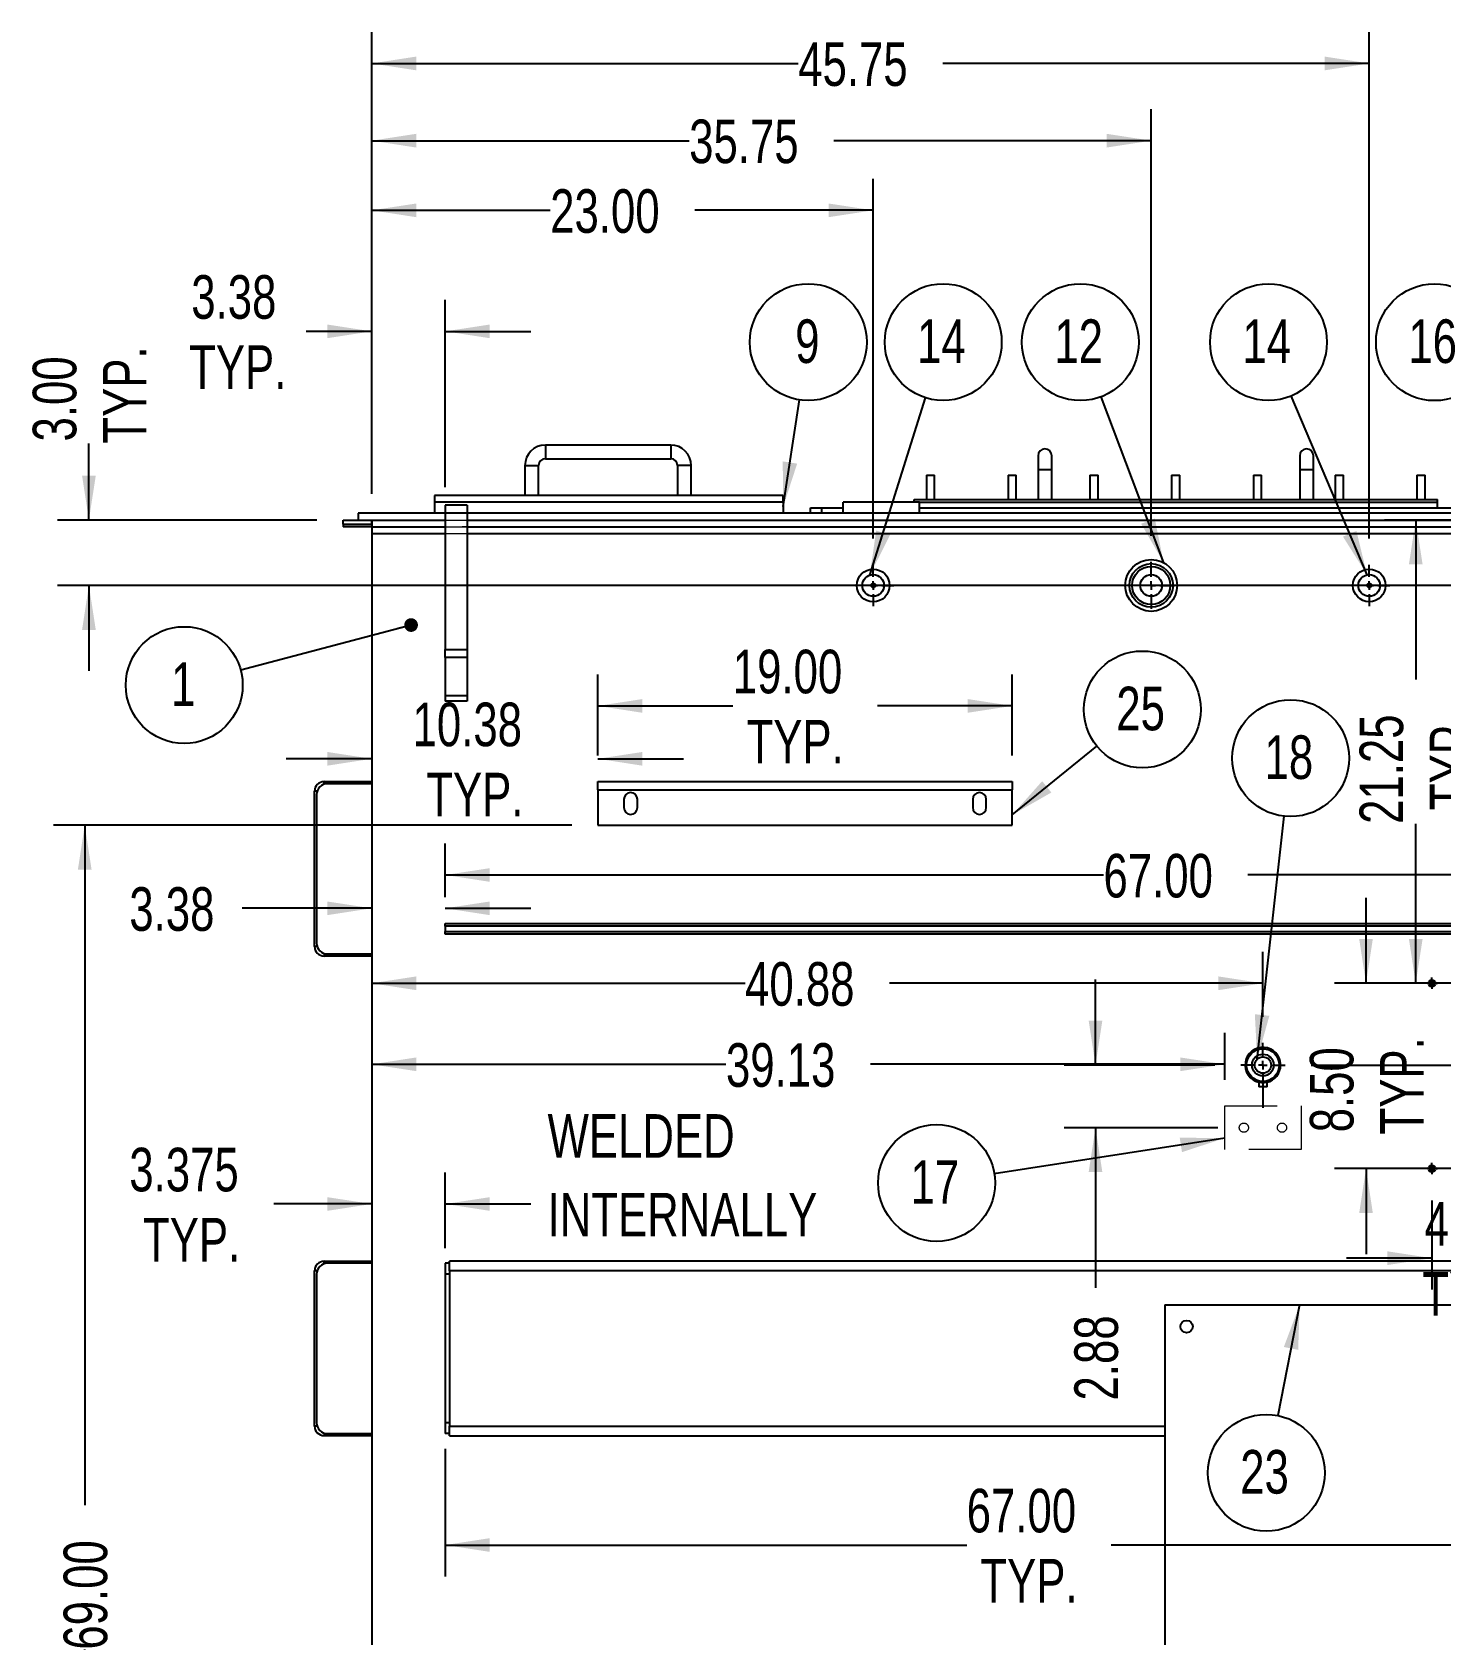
# Model space of a CAD drawing. Header units: inches. Extents: x -1 to 16.5, y 0 to 13.1.
# Drawn here: x 3.832 to 6.525, y 3.229 to 6.292 of the extents above; entities that cross this region are included whole.
import ezdxf

# ---------------------------------------------------------------- set-up
doc = ezdxf.new("R2010")
doc.units = ezdxf.units.IN
doc.header["$MEASUREMENT"] = 0
doc.linetypes.add('CENTERX2', pattern=[0.8, 0.5, -0.1, 0.1, -0.1])
doc.linetypes.add('HIDDEN', pattern=[0.075, 0.05, -0.025])
doc.layers.add('FORMAT', color=7, linetype='Continuous')
doc.styles.add('SLDTEXTSTYLE0', font='TXT', dxfattribs={"width": 0.75})
doc.dimstyles.new('SLDDIMSTYLE0', dxfattribs={"dimtxt": 0.084961, "dimasz": 0.084961, "dimexe": 0, "dimexo": 0.0625, "dimgap": 0.02124, "dimtad": 0, "dimlfac": 24, "dimrnd": 1e-09, "dimzin": 12, "dimdsep": 46, "dimtxsty": 'SLDTEXTSTYLE0', "dimsah": 1, "dimcen": 0.09, "dimadec": 0, "dimazin": 3, "dimtfac": 1, "dimtmove": 0, "dimatfit": 0, "dimfxl": 0, "dimfrac": 2, "dimtolj": 1, "dimtzin": 12, "dimarcsym": 0})
doc.dimstyles.new('SLDDIMSTYLE1', dxfattribs={"dimtxt": 0.084961, "dimasz": 0.084961, "dimexe": 0, "dimexo": 0.0625, "dimgap": 0.02124, "dimtad": 0, "dimlfac": 24, "dimrnd": 1e-09, "dimzin": 12, "dimdsep": 46, "dimtxsty": 'SLDTEXTSTYLE0', "dimsah": 1, "dimcen": 0.09, "dimadec": 0, "dimazin": 3, "dimtfac": 1, "dimtofl": 0, "dimtmove": 0, "dimatfit": 3, "dimfxl": 0, "dimfrac": 2, "dimtolj": 1, "dimtzin": 12, "dimarcsym": 0})
doc.dimstyles.new('SLDDIMSTYLE2', dxfattribs={"dimtxt": 0.084961, "dimasz": 0.084961, "dimexe": 0, "dimexo": 0.0625, "dimgap": 0.02124, "dimtad": 0, "dimlfac": 24, "dimrnd": 1e-09, "dimzin": 4, "dimdsep": 46, "dimtxsty": 'SLDTEXTSTYLE0', "dimsah": 1, "dimcen": 0.09, "dimadec": 0, "dimazin": 1, "dimtfac": 1, "dimtofl": 0, "dimtmove": 0, "dimatfit": 3, "dimfxl": 0, "dimfrac": 2, "dimtolj": 1, "dimtzin": 12, "dimarcsym": 0})
doc.dimstyles.new('SLDDIMSTYLE4', dxfattribs={"dimtxt": 0.084961, "dimasz": 0.084961, "dimexe": 0, "dimexo": 0.0625, "dimgap": 0.02124, "dimtad": 0, "dimdec": 3, "dimlfac": 24, "dimrnd": 1e-09, "dimzin": 12, "dimdsep": 46, "dimtxsty": 'SLDTEXTSTYLE0', "dimsah": 1, "dimcen": 0.09, "dimadec": 0, "dimazin": 3, "dimtfac": 1, "dimtdec": 3, "dimtmove": 0, "dimatfit": 0, "dimfxl": 0, "dimfrac": 2, "dimtolj": 1, "dimtzin": 12, "dimarcsym": 0})
doc.dimstyles.new('SLDDIMSTYLE5', dxfattribs={"dimtxt": 0.084961, "dimasz": 0.084961, "dimexe": 0, "dimexo": 0.0625, "dimgap": 0.02124, "dimtad": 0, "dimlfac": 24, "dimrnd": 1e-09, "dimzin": 4, "dimdsep": 46, "dimtxsty": 'SLDTEXTSTYLE0', "dimsah": 1, "dimcen": 0.09, "dimadec": 0, "dimazin": 1, "dimtfac": 1, "dimtmove": 0, "dimatfit": 0, "dimfxl": 0, "dimfrac": 2, "dimtolj": 1, "dimtzin": 12, "dimarcsym": 0})
doc.dimstyles.new('SLDDIMSTYLE6', dxfattribs={"dimtxt": 0.18, "dimasz": 0.084961, "dimexe": 0, "dimexo": 0.0625, "dimgap": 0, "dimtad": 0, "dimtih": 1, "dimtoh": 1, "dimdec": 0, "dimrnd": 1e-09, "dimzin": 0, "dimdsep": 46, "dimtxsty": 'Standard', "dimsah": 1, "dimcen": 0.09, "dimadec": 0, "dimazin": 0, "dimtfac": 0.084961, "dimtdec": 0, "dimtofl": 0, "dimtmove": 0, "dimatfit": 3, "dimfxl": 0, "dimfrac": 2, "dimtolj": 1, "dimtzin": 0, "dimarcsym": 0})
doc.dimstyles.new('SLDDIMSTYLE7', dxfattribs={"dimtxt": 0.18, "dimasz": 0.026142, "dimexe": 0, "dimexo": 0.0625, "dimgap": 0, "dimtad": 0, "dimtih": 1, "dimtoh": 1, "dimdec": 0, "dimrnd": 1e-09, "dimzin": 0, "dimdsep": 46, "dimtxsty": 'Standard', "dimblk1": 'DOT', "dimblk2": 'DOT', "dimsah": 1, "dimcen": 0.09, "dimadec": 0, "dimazin": 0, "dimtfac": 0.026142, "dimtdec": 0, "dimtofl": 0, "dimtmove": 0, "dimatfit": 3, "dimldrblk": 'DOT', "dimfxl": 0, "dimfrac": 2, "dimtolj": 1, "dimtzin": 0, "dimarcsym": 0})

# ---------------------------------------------------------------- blocks, each defined once
blk = doc.blocks.new('Drawing View39')
at = {"color": 7, "linetype": 'Continuous', "lineweight": 25}
for p, q in [((-0.0391, 0.0964), (-0.2786, 0.0964)), ((-0.2786, 0.0964), (-0.2786, 0.0703)), ((-0.0391, 0.0964), (-0.0391, 0.0703)), ((-0.2786, 0.0703), (-0.0391, 0.0703)), ((0.663, 0.0759), (0.663, 0.0499)), ((0.689, 0.0499), (0.689, 0.0759)), ((1.163, 0.0759), (1.163, 0.0499)), ((1.189, 0.0499), (1.189, 0.0759)), ((-0.3177, 0.0573), (-0.3177, 0)), ((-0.3177, 0.0573), (-0.2917, 0.0573)), ((-0.2917, 0), (-0.2917, 0.0573)), ((-0.026, 0.0573), (-0.026, 0)), ((0, 0.0573), (-0.026, 0.0573)), ((0, 0), (0, 0.0573)), ((0.4494, 0.0391), (0.4494, -0.0074)), ((0.4494, 0.0391), (0.4572, 0.0391)), ((0.4572, 0.0391), (0.465, 0.0391)), ((0.465, -0.0074), (0.465, 0.0391)), ((0.6057, 0.0391), (0.6057, -0.0074)), ((0.6057, 0.0391), (0.6135, 0.0391)), ((0.6135, 0.0391), (0.6213, 0.0391)), ((0.6213, -0.0074), (0.6213, 0.0391)), ((0.663, 0.0499), (0.663, -0.0074)), ((0.663, 0.0499), (0.689, 0.0499)), ((0.689, -0.0074), (0.689, 0.0499)), ((0.7619, 0.0391), (0.7619, -0.0074)), ((0.7619, 0.0391), (0.7697, 0.0391)), ((0.7697, 0.0391), (0.7775, 0.0391)), ((0.7775, -0.0074), (0.7775, 0.0391)), ((0.9182, 0.0391), (0.9182, -0.0074)), ((0.9182, 0.0391), (0.926, 0.0391)), ((0.926, 0.0391), (0.9338, 0.0391)), ((0.9338, -0.0074), (0.9338, 0.0391)), ((1.0744, 0.0391), (1.0744, -0.0074)), ((1.0744, 0.0391), (1.0822, 0.0391)), ((1.0822, 0.0391), (1.09, 0.0391)), ((1.09, -0.0074), (1.09, 0.0391)), ((1.163, 0.0499), (1.163, -0.0074)), ((1.163, 0.0499), (1.189, 0.0499)), ((1.189, -0.0074), (1.189, 0.0499)), ((1.2307, 0.0391), (1.2307, -0.0074)), ((1.2307, 0.0391), (1.2385, 0.0391)), ((1.2385, 0.0391), (1.2463, 0.0391)), ((1.2463, -0.0074), (1.2463, 0.0391)), ((1.3869, 0.0391), (1.3869, -0.0074)), ((1.3869, 0.0391), (1.3947, 0.0391)), ((1.3947, 0.0391), (1.4025, 0.0391)), ((1.4025, -0.0074), (1.4025, 0.0391)), ((-0.4907, 0), (-0.4907, -0.013)), ((0.176, 0), (-0.4907, 0)), ((0.176, -0.013), (-0.4907, -0.013)), ((0.176, -0.013), (-0.4907, -0.013)), ((-0.4907, -0.013), (-0.4907, -0.0339)), ((-0.4282, -0.0182), (-0.4699, -0.0182)), ((-0.4699, -0.0182), (-0.4699, -0.0339)), ((-0.4282, -0.0182), (-0.4282, -0.0339)), ((0.176, -0.013), (0.176, 0)), ((0.176, -0.013), (0.176, -0.0339)), ((0.2281, -0.0339), (0.2281, -0.0234)), ((0.2281, -0.0234), (0.2489, -0.0234)), ((0.2489, -0.0234), (0.2489, -0.0339)), ((0.2489, -0.0234), (0.2906, -0.0234)), ((0.4364, -0.013), (0.2906, -0.013)), ((0.2906, -0.0339), (0.2906, -0.013)), ((0.426, -0.013), (0.426, -0.0074)), ((0.426, -0.0074), (1.426, -0.0074)), ((0.4364, -0.013), (1.426, -0.013)), ((0.4364, -0.013), (1.426, -0.013)), ((0.4364, -0.0339), (0.4364, -0.013)), ((0.4364, -0.0234), (1.6031, -0.0234)), ((1.426, -0.013), (1.426, -0.0074)), ((1.426, -0.0234), (1.426, -0.013)), ((-0.6652, -0.0547), (-0.6652, -0.0469)), ((-0.6652, -0.0469), (-0.6105, -0.0469)), ((-0.6652, -0.0547), (-0.6105, -0.0547)), ((-0.6652, -0.0547), (-0.6652, -0.0599)), ((-0.6105, -0.0599), (-0.6652, -0.0599)), ((-0.6365, -0.0339), (-0.6365, -0.0469)), ((-0.4699, -0.0339), (-0.6365, -0.0339)), ((-0.6105, -0.0547), (-0.6105, -0.0469)), ((-0.6105, -0.0469), (-0.4699, -0.0469)), ((-0.6105, -0.0469), (-0.6105, -0.0599)), ((-0.6105, -0.0599), (-0.4699, -0.0599)), ((-0.6105, -0.0599), (-0.6105, -0.0729)), ((-0.4282, -0.0339), (-0.4699, -0.0339)), ((-0.4699, -0.0339), (-0.4699, -0.2943)), ((-0.4282, -0.0339), (-0.4282, -0.2943)), ((2.2801, -0.0339), (-0.4282, -0.0339)), ((-0.4282, -0.0469), (2.2801, -0.0469)), ((-0.4282, -0.0599), (2.2801, -0.0599)), ((-0.6105, -0.0729), (-0.6105, -3.3125)), ((-0.6105, -0.0729), (-0.4699, -0.0729)), ((-0.4282, -0.0729), (2.2801, -0.0729)), ((-0.4699, -0.3099), (-0.4699, -0.2943)), ((-0.4699, -0.2943), (-0.4282, -0.2943)), ((-0.4282, -0.2943), (-0.4282, -0.3099)), ((-0.4282, -0.3099), (-0.4699, -0.3099)), ((-0.4699, -0.3099), (-0.4699, -0.383)), ((-0.4282, -0.3099), (-0.4282, -0.383)), ((-0.4282, -0.383), (-0.4699, -0.383)), ((-0.4699, -0.383), (-0.4699, -0.3932)), ((-0.4282, -0.3932), (-0.4699, -0.3932)), ((-0.4282, -0.383), (-0.4282, -0.3932)), ((-0.7016, -0.5469), (-0.6105, -0.5469)), ((-0.7016, -0.5518), (-0.7016, -0.5469)), ((-0.6105, -0.5508), (-0.6951, -0.5508)), ((-0.1782, -0.5469), (0.6135, -0.5469)), ((-0.1782, -0.5625), (-0.1782, -0.5469)), ((0.6135, -0.5469), (0.6135, -0.5625)), ((-0.7199, -0.862), (-0.7199, -0.5651)), ((-0.7149, -0.5651), (-0.7199, -0.5651)), ((-0.7159, -0.5716), (-0.7159, -0.8555)), ((-0.1782, -0.5625), (-0.1782, -0.6302)), ((-0.1782, -0.5625), (0.6135, -0.5625)), ((-0.1287, -0.5807), (-0.1287, -0.5964)), ((-0.1027, -0.5964), (-0.1027, -0.5807)), ((0.538, -0.5807), (0.538, -0.5964)), ((0.564, -0.5964), (0.564, -0.5807)), ((0.6135, -0.6302), (0.6135, -0.5625)), ((-0.1782, -0.6302), (0.6135, -0.6302)), ((-0.4699, -0.8177), (2.3218, -0.8177)), ((-0.4699, -0.8229), (-0.4699, -0.8177)), ((2.3218, -0.8229), (-0.4699, -0.8229)), ((-0.4699, -0.8229), (-0.4699, -0.8333)), ((-0.4699, -0.8333), (2.3218, -0.8333)), ((-0.4699, -0.8385), (-0.4699, -0.8333)), ((2.3218, -0.8385), (-0.4699, -0.8385)), ((-0.7149, -0.862), (-0.7199, -0.862)), ((-0.7016, -0.8753), (-0.7016, -0.8802)), ((-0.6105, -0.8802), (-0.7016, -0.8802)), ((-0.6951, -0.8763), (-0.6105, -0.8763)), ((1.0848, -1.1198), (1.0848, -1.1302)), ((1.0926, -1.1198), (1.0848, -1.1198)), ((1.0926, -1.1302), (1.0848, -1.1302)), ((1.1005, -1.1198), (1.0926, -1.1198)), ((1.1005, -1.1302), (1.0926, -1.1302)), ((1.1005, -1.1302), (1.1005, -1.1198)), ((-0.7016, -1.4635), (-0.6105, -1.4635)), ((-0.7016, -1.4685), (-0.7016, -1.4635)), ((-0.6105, -1.4674), (-0.6951, -1.4674)), ((-0.462, -1.4674), (-0.4699, -1.4674)), ((-0.4699, -1.4674), (-0.4699, -1.4883)), ((-0.462, -1.4818), (-0.462, -1.4635)), ((2.314, -1.4635), (-0.462, -1.4635)), ((-0.7199, -1.7786), (-0.7199, -1.4818)), ((-0.7149, -1.4818), (-0.7199, -1.4818)), ((-0.7159, -1.4883), (-0.7159, -1.7721)), ((-0.462, -1.4883), (-0.4699, -1.4883)), ((-0.4699, -1.4883), (-0.4699, -1.7721)), ((2.314, -1.4818), (-0.462, -1.4818)), ((-0.462, -1.4818), (-0.462, -1.7786)), ((0.9051, -1.5469), (0.9051, -2.6302)), ((0.9051, -1.5469), (1.9885, -1.5469)), ((-0.462, -1.7721), (-0.4699, -1.7721)), ((-0.4699, -1.7721), (-0.4699, -1.793)), ((-0.7149, -1.7786), (-0.7199, -1.7786)), ((-0.7016, -1.7919), (-0.7016, -1.7969)), ((-0.6105, -1.7969), (-0.7016, -1.7969)), ((-0.6951, -1.793), (-0.6105, -1.793)), ((-0.462, -1.793), (-0.4699, -1.793)), ((-0.462, -1.7969), (-0.462, -1.7786)), ((-0.462, -1.7786), (0.9051, -1.7786)), ((-0.462, -1.7969), (0.9051, -1.7969))]:
    blk.add_line(p, q, dxfattribs=at)
at = {"color": 7, "linetype": 'HIDDEN', "lineweight": 18}
for p, q in [((-0.6105, -0.0599), (-0.6105, -0.0469)), ((-0.6105, -0.0469), (-0.6105, -0.0729)), ((-0.6105, -0.0469), (2.4624, -0.0469)), ((2.4624, -0.0599), (-0.6105, -0.0599)), ((-0.4699, -0.0469), (-0.4282, -0.0469)), ((-0.4699, -0.0599), (-0.4282, -0.0599)), ((-0.6105, -0.0729), (2.4624, -0.0729)), ((-0.6105, -0.0729), (-0.6105, -3.3125)), ((-0.4699, -0.0729), (-0.4282, -0.0729)), ((1.0197, -1.25), (1.0197, -1.1667)), ((1.0197, -1.1667), (1.1656, -1.1667)), ((1.0197, -1.25), (1.0197, -1.1667)), ((1.0197, -1.1667), (1.1656, -1.1667)), ((1.1656, -1.1667), (1.1656, -1.25)), ((1.1656, -1.1667), (1.1656, -1.25)), ((1.1656, -1.25), (1.0197, -1.25)), ((1.1656, -1.25), (1.0197, -1.25))]:
    blk.add_line(p, q, dxfattribs=at)
at = {"color": 7, "linetype": 'Continuous', "lineweight": 25}
for centre, radius in [((0.8791, -0.1719), 0.0495), ((0.3479, -0.1719), 0.0313), ((0.3479, -0.1719), 0.0208), ((0.8791, -0.1719), 0.0417), ((0.8791, -0.1719), 0.0365), ((0.8791, -0.1719), 0.0208), ((1.2958, -0.1719), 0.0312), ((1.2958, -0.1719), 0.0208), ((0.3479, -0.1719), 0.00419), ((1.2958, -0.1719), 0.00419), ((1.4156, -0.9323), 0.00651), ((1.4156, -0.9323), 0.00391), ((1.0926, -1.0885), 0.0312), ((1.0926, -1.0885), 0.0208), ((1.0926, -1.0885), 0.0156), ((1.4156, -1.2865), 0.00651), ((1.4156, -1.2865), 0.00391), ((0.9468, -1.5885), 0.0117)]:
    blk.add_circle(centre, radius, dxfattribs=at)
at = {"color": 7, "linetype": 'HIDDEN', "lineweight": 18}
for centre, radius in [((0.3479, -0.1719), 0.0208), ((0.3479, -0.1719), 0.0208), ((0.8791, -0.1719), 0.0365), ((0.8791, -0.1719), 0.0365), ((1.2958, -0.1719), 0.0208), ((1.2958, -0.1719), 0.0208), ((1.0926, -1.0885), 0.0339), ((1.0562, -1.2083), 0.00879), ((1.0562, -1.2083), 0.00879), ((1.1291, -1.2083), 0.00879), ((1.1291, -1.2083), 0.00879)]:
    blk.add_circle(centre, radius, dxfattribs=at)
at = {"color": 7, "linetype": 'Continuous', "lineweight": 25}
for centre, radius, start, end in [((-0.2786, 0.0573), 0.0391, 90, 180), ((-0.0391, 0.0573), 0.0391, 0, 90), ((-0.2786, 0.0573), 0.013, 90, 180), ((-0.0391, 0.0573), 0.013, 0, 90), ((0.676, 0.0759), 0.013, 0, 180), ((1.176, 0.0759), 0.013, 0, 180), ((-0.7016, -0.5651), 0.0182, 90, 180), ((-0.6951, -0.5716), 0.0208, 90, 180), ((-0.1157, -0.5807), 0.013, 0, 180), ((0.551, -0.5807), 0.013, 0, 180), ((-0.1157, -0.5964), 0.013, 180, 0), ((0.551, -0.5964), 0.013, 180, 0), ((-0.6951, -0.8555), 0.0208, 180, 270), ((-0.7016, -0.862), 0.0182, 180, 270), ((1.0926, -1.0885), 0.0339, 0, 256.6576), ((1.0926, -1.0885), 0.0339, 283.3424, 0), ((-0.7016, -1.4818), 0.0182, 90, 180), ((-0.6951, -1.4883), 0.0208, 90, 180), ((-0.6951, -1.7721), 0.0208, 180, 270), ((-0.7016, -1.7786), 0.0182, 180, 270)]:
    blk.add_arc(centre, radius, start, end, dxfattribs=at)
at = {"color": 7, "linetype": 'HIDDEN', "lineweight": 18}
blk.add_arc((1.0926, -1.0885), 0.0339, 256.6576, 283.3424, dxfattribs=at)
blk = doc.blocks.new('_D_6')
at = {"layer": 'FORMAT'}
for p, q in [((6.1846, 4.4103), (6.1846, 4.5344)), ((4.4814, 4.4744), (5.1949, 4.4744)), ((6.1846, 4.4744), (5.4711, 4.4744))]:
    blk.add_line(p, q, dxfattribs=at)
for points in [[(4.4814, 4.4744), (4.5664, 4.4613), (4.5664, 4.4875)], [(6.1846, 4.4744), (6.0996, 4.4875), (6.0996, 4.4613)]]:
    blk.add_solid(points, dxfattribs=at)
at = {"layer": 'FORMAT', "insert": (5.1949, 4.5148), "char_height": 0.08333, "attachment_point": 1, "style": 'SLDTEXTSTYLE0'}
blk.add_mtext('40.88', dxfattribs=at)
blk = doc.blocks.new('_D_14')
at = {"layer": 'FORMAT'}
for p, q in [((4.4814, 5.4098), (4.4814, 6.0117)), ((5.4398, 5.3244), (5.4398, 6.0117)), ((4.4814, 5.9517), (4.8225, 5.9517)), ((5.4398, 5.9517), (5.0987, 5.9517))]:
    blk.add_line(p, q, dxfattribs=at)
for points in [[(4.4814, 5.9517), (4.5664, 5.9386), (4.5664, 5.9647)], [(5.4398, 5.9517), (5.3548, 5.9647), (5.3548, 5.9386)]]:
    blk.add_solid(points, dxfattribs=at)
at = {"layer": 'FORMAT', "insert": (4.8225, 5.992), "char_height": 0.08333, "attachment_point": 1, "style": 'SLDTEXTSTYLE0'}
blk.add_mtext('23.00', dxfattribs=at)
blk = doc.blocks.new('_D_15')
at = {"layer": 'FORMAT'}
for p, q in [((4.4814, 5.4098), (4.4814, 6.1448)), ((5.971, 5.3296), (5.971, 6.1448)), ((4.4814, 6.0848), (5.0881, 6.0848)), ((5.971, 6.0848), (5.3644, 6.0848))]:
    blk.add_line(p, q, dxfattribs=at)
for points in [[(4.4814, 6.0848), (4.5664, 6.0717), (4.5664, 6.0979)], [(5.971, 6.0848), (5.8861, 6.0979), (5.8861, 6.0717)]]:
    blk.add_solid(points, dxfattribs=at)
at = {"layer": 'FORMAT', "insert": (5.0881, 6.1252), "char_height": 0.08333, "attachment_point": 1, "style": 'SLDTEXTSTYLE0'}
blk.add_mtext('35.75', dxfattribs=at)
blk = doc.blocks.new('_D_16')
at = {"layer": 'FORMAT'}
for p, q in [((4.4814, 5.4098), (4.4814, 6.2924)), ((6.3877, 5.3244), (6.3877, 6.2924)), ((4.4814, 6.2324), (5.2965, 6.2324)), ((6.3877, 6.2324), (5.5727, 6.2324))]:
    blk.add_line(p, q, dxfattribs=at)
for points in [[(4.4814, 6.2324), (4.5664, 6.2193), (4.5664, 6.2455)], [(6.3877, 6.2324), (6.3027, 6.2455), (6.3027, 6.2193)]]:
    blk.add_solid(points, dxfattribs=at)
at = {"layer": 'FORMAT', "insert": (5.2965, 6.2728), "char_height": 0.08333, "attachment_point": 1, "style": 'SLDTEXTSTYLE0'}
blk.add_mtext('45.75', dxfattribs=at)
blk = doc.blocks.new('_D_18')
at = {"layer": 'FORMAT'}
for p, q in [((4.6221, 3.9684), (4.6221, 4.1126)), ((4.4814, 4.0526), (4.2944, 4.0526)), ((4.6221, 4.0526), (4.7855, 4.0526))]:
    blk.add_line(p, q, dxfattribs=at)
for points in [[(4.4814, 4.0526), (4.3965, 4.0656), (4.3965, 4.0395)], [(4.6221, 4.0526), (4.707, 4.0395), (4.707, 4.0656)]]:
    blk.add_solid(points, dxfattribs=at)
at = {"layer": 'FORMAT', "char_height": 0.08333, "attachment_point": 1, "style": 'SLDTEXTSTYLE0'}
for s, insert in [('3.375', (4.0182, 4.16)), ('TYP.', (4.0444, 4.0259))]:
    blk.add_mtext(s, dxfattribs=dict(at, insert=insert))
blk = doc.blocks.new('_D_19')
at = {"layer": 'FORMAT'}
for p, q in [((4.8637, 4.7764), (3.873, 4.7764)), ((3.933, 4.7764), (3.933, 3.4771)), ((3.933, 1.9014), (3.933, 3.2008)), ((4.5166, 1.9014), (3.873, 1.9014))]:
    blk.add_line(p, q, dxfattribs=at)
for points in [[(3.933, 4.7764), (3.9199, 4.6915), (3.9461, 4.6915)], [(3.933, 1.9014), (3.9461, 1.9864), (3.9199, 1.9864)]]:
    blk.add_solid(points, dxfattribs=at)
at = {"layer": 'FORMAT', "insert": (3.8926, 3.2008), "char_height": 0.08333, "attachment_point": 1, "rotation": 90, "style": 'SLDTEXTSTYLE0'}
blk.add_mtext('69.00', dxfattribs=at)
blk = doc.blocks.new('_D_24')
at = {"layer": 'FORMAT'}
for p, q in [((6.3816, 4.4744), (6.3816, 4.6378)), ((6.6341, 4.4744), (6.3216, 4.4744)), ((6.6341, 4.1202), (6.3216, 4.1202)), ((6.3816, 4.1202), (6.3816, 3.9568))]:
    blk.add_line(p, q, dxfattribs=at)
for points in [[(6.3816, 4.4744), (6.3946, 4.5593), (6.3685, 4.5593)], [(6.3816, 4.1202), (6.3685, 4.0352), (6.3946, 4.0352)]]:
    blk.add_solid(points, dxfattribs=at)
at = {"layer": 'FORMAT', "char_height": 0.08333, "attachment_point": 1, "rotation": 90, "style": 'SLDTEXTSTYLE0'}
for s, insert in [('TYP.', (6.4083, 4.1854)), ('8.50', (6.2742, 4.1895))]:
    blk.add_mtext(s, dxfattribs=dict(at, insert=insert))
blk = doc.blocks.new('_D_25')
at = {"layer": 'FORMAT'}
for p, q in [((7.5044, 5.3598), (6.4166, 5.3598)), ((6.4766, 5.3598), (6.4766, 5.0552)), ((6.4766, 4.4744), (6.4766, 4.779)), ((6.6341, 4.4744), (6.4166, 4.4744))]:
    blk.add_line(p, q, dxfattribs=at)
for points in [[(6.4766, 5.3598), (6.4635, 5.2748), (6.4897, 5.2748)], [(6.4766, 4.4744), (6.4897, 4.5593), (6.4635, 4.5593)]]:
    blk.add_solid(points, dxfattribs=at)
at = {"layer": 'FORMAT', "char_height": 0.08333, "attachment_point": 1, "rotation": 90, "style": 'SLDTEXTSTYLE0'}
for s, insert in [('21.25', (6.3692, 4.779)), ('TYP.', (6.5033, 4.8052))]:
    blk.add_mtext(s, dxfattribs=dict(at, insert=insert))
blk = doc.blocks.new('_D_26')
at = {"layer": 'FORMAT'}
for p, q in [((4.6221, 4.6389), (4.6221, 4.7414)), ((7.4137, 4.6389), (7.4137, 4.7414)), ((4.6221, 4.6814), (5.8798, 4.6814)), ((7.4137, 4.6814), (6.156, 4.6814))]:
    blk.add_line(p, q, dxfattribs=at)
for points in [[(4.6221, 4.6814), (4.707, 4.6683), (4.707, 4.6944)], [(7.4137, 4.6814), (7.3288, 4.6944), (7.3288, 4.6683)]]:
    blk.add_solid(points, dxfattribs=at)
at = {"layer": 'FORMAT', "insert": (5.8798, 4.7217), "char_height": 0.08333, "attachment_point": 1, "style": 'SLDTEXTSTYLE0'}
blk.add_mtext('67.00', dxfattribs=at)
blk = doc.blocks.new('_D_27')
at = {"layer": 'FORMAT'}
for p, q in [((4.6221, 3.5845), (4.6221, 3.3408)), ((7.4137, 3.5637), (7.4137, 3.3408)), ((4.6221, 3.4008), (5.6184, 3.4008)), ((7.4137, 3.4008), (5.8946, 3.4008))]:
    blk.add_line(p, q, dxfattribs=at)
for points in [[(4.6221, 3.4008), (4.707, 3.3877), (4.707, 3.4139)], [(7.4137, 3.4008), (7.3288, 3.4139), (7.3288, 3.3877)]]:
    blk.add_solid(points, dxfattribs=at)
at = {"layer": 'FORMAT', "char_height": 0.08333, "attachment_point": 1, "style": 'SLDTEXTSTYLE0'}
for s, insert in [('67.00', (5.6184, 3.5082)), ('TYP.', (5.6446, 3.3741))]:
    blk.add_mtext(s, dxfattribs=dict(at, insert=insert))
blk = doc.blocks.new('_D_31')
at = {"layer": 'FORMAT'}
for p, q in [((5.8646, 4.3181), (5.8646, 4.4815)), ((6.0924, 4.3181), (5.8046, 4.3181)), ((6.0981, 4.1983), (5.8046, 4.1983)), ((5.8646, 4.1983), (5.8646, 3.8926))]:
    blk.add_line(p, q, dxfattribs=at)
for points in [[(5.8646, 4.3181), (5.8777, 4.4031), (5.8515, 4.4031)], [(5.8646, 4.1983), (5.8515, 4.1134), (5.8777, 4.1134)]]:
    blk.add_solid(points, dxfattribs=at)
at = {"layer": 'FORMAT', "insert": (5.8242, 3.677), "char_height": 0.08333, "attachment_point": 1, "rotation": 90, "style": 'SLDTEXTSTYLE0'}
blk.add_mtext('2.88', dxfattribs=at)
blk = doc.blocks.new('_D_32')
at = {"layer": 'FORMAT'}
for p, q in [((6.1117, 4.29), (6.1117, 4.3795)), ((4.4814, 4.3195), (5.1584, 4.3195)), ((6.1117, 4.3195), (5.4347, 4.3195))]:
    blk.add_line(p, q, dxfattribs=at)
for points in [[(4.4814, 4.3195), (4.5664, 4.3065), (4.5664, 4.3326)], [(6.1117, 4.3195), (6.0267, 4.3326), (6.0267, 4.3065)]]:
    blk.add_solid(points, dxfattribs=at)
at = {"layer": 'FORMAT', "insert": (5.1584, 4.3599), "char_height": 0.08333, "attachment_point": 1, "style": 'SLDTEXTSTYLE0'}
blk.add_mtext('39.13', dxfattribs=at)
blk = doc.blocks.new('_D_33')
at = {"layer": 'FORMAT'}
for p, q in [((3.941, 5.3598), (3.941, 5.5058)), ((4.3768, 5.3598), (3.881, 5.3598)), ((6.7981, 5.2348), (3.881, 5.2348)), ((3.941, 5.2348), (3.941, 5.0714))]:
    blk.add_line(p, q, dxfattribs=at)
for points in [[(3.941, 5.3598), (3.9541, 5.4447), (3.9279, 5.4447)], [(3.941, 5.2348), (3.9279, 5.1498), (3.9541, 5.1498)]]:
    blk.add_solid(points, dxfattribs=at)
at = {"layer": 'FORMAT', "char_height": 0.08333, "attachment_point": 1, "rotation": 90, "style": 'SLDTEXTSTYLE0'}
for s, insert in [('3.00', (3.8336, 5.5099)), ('TYP.', (3.9677, 5.5058))]:
    blk.add_mtext(s, dxfattribs=dict(at, insert=insert))
blk = doc.blocks.new('_D_36')
at = {"layer": 'FORMAT'}
for p, q in [((6.5075, 4.0593), (6.5075, 3.889)), ((6.695, 4.0593), (6.695, 3.889)), ((6.5075, 3.949), (6.3441, 3.949)), ((6.695, 3.949), (6.8584, 3.949))]:
    blk.add_line(p, q, dxfattribs=at)
for points in [[(6.5075, 3.949), (6.4225, 3.9621), (6.4225, 3.9359)], [(6.695, 3.949), (6.7799, 3.9359), (6.7799, 3.9621)]]:
    blk.add_solid(points, dxfattribs=at)
at = {"layer": 'FORMAT', "char_height": 0.08333, "attachment_point": 1, "style": 'SLDTEXTSTYLE0'}
for s, insert in [('4.50', (6.4934, 4.0564)), ('TYP.', (6.4894, 3.9223))]:
    blk.add_mtext(s, dxfattribs=dict(at, insert=insert))
blk = doc.blocks.new('_D_37')
at = {"layer": 'FORMAT'}
for p, q in [((4.4814, 5.4098), (4.4814, 5.7804)), ((4.6221, 5.4228), (4.6221, 5.7804)), ((4.4814, 5.7204), (4.3563, 5.7204)), ((4.6221, 5.7204), (4.7855, 5.7204))]:
    blk.add_line(p, q, dxfattribs=at)
for points in [[(4.4814, 5.7204), (4.3965, 5.7334), (4.3965, 5.7073)], [(4.6221, 5.7204), (4.707, 5.7073), (4.707, 5.7334)]]:
    blk.add_solid(points, dxfattribs=at)
at = {"layer": 'FORMAT', "char_height": 0.08333, "attachment_point": 1, "style": 'SLDTEXTSTYLE0'}
for s, insert in [('3.38', (4.1366, 5.8278)), ('TYP.', (4.1325, 5.6937))]:
    blk.add_mtext(s, dxfattribs=dict(at, insert=insert))
blk = doc.blocks.new('_D_38')
at = {"layer": 'FORMAT'}
for p, q in [((4.6221, 4.6389), (4.6221, 4.6777)), ((4.4814, 4.6177), (4.2338, 4.6177)), ((4.6221, 4.6177), (4.7855, 4.6177))]:
    blk.add_line(p, q, dxfattribs=at)
for points in [[(4.4814, 4.6177), (4.3965, 4.6307), (4.3965, 4.6046)], [(4.6221, 4.6177), (4.707, 4.6046), (4.707, 4.6307)]]:
    blk.add_solid(points, dxfattribs=at)
at = {"layer": 'FORMAT', "insert": (4.0182, 4.658), "char_height": 0.08333, "attachment_point": 1, "style": 'SLDTEXTSTYLE0'}
blk.add_mtext('3.38', dxfattribs=at)
blk = doc.blocks.new('_D_39')
at = {"layer": 'FORMAT'}
for p, q in [((7.6591, 5.3598), (8.3537, 5.3598)), ((8.2937, 5.3598), (8.2937, 4.9771)), ((8.2937, 4.3181), (8.2937, 4.7008)), ((6.2768, 4.3181), (8.3537, 4.3181))]:
    blk.add_line(p, q, dxfattribs=at)
for points in [[(8.2937, 5.3598), (8.2806, 5.2748), (8.3067, 5.2748)], [(8.2937, 4.3181), (8.3067, 4.4031), (8.2806, 4.4031)]]:
    blk.add_solid(points, dxfattribs=at)
at = {"layer": 'FORMAT', "insert": (8.2533, 4.7008), "char_height": 0.08333, "attachment_point": 1, "rotation": 90, "style": 'SLDTEXTSTYLE0'}
blk.add_mtext('25.00', dxfattribs=at)
blk = doc.blocks.new('_D_40')
at = {"layer": 'FORMAT'}
for p, q in [((4.9137, 4.9098), (4.9137, 4.9634)), ((4.4814, 4.9034), (4.3181, 4.9034)), ((4.9137, 4.9034), (5.0771, 4.9034))]:
    blk.add_line(p, q, dxfattribs=at)
for points in [[(4.4814, 4.9034), (4.3965, 4.9165), (4.3965, 4.8903)], [(4.9137, 4.9034), (4.9987, 4.8903), (4.9987, 4.9165)]]:
    blk.add_solid(points, dxfattribs=at)
at = {"layer": 'FORMAT', "char_height": 0.08333, "attachment_point": 1, "style": 'SLDTEXTSTYLE0'}
for s, insert in [('10.38', (4.5595, 5.0108)), ('TYP.', (4.5857, 4.8767))]:
    blk.add_mtext(s, dxfattribs=dict(at, insert=insert))
blk = doc.blocks.new('_D_41')
at = {"layer": 'FORMAT'}
for p, q in [((4.9137, 4.9098), (4.9137, 5.0645)), ((5.7054, 4.9098), (5.7054, 5.0645)), ((4.9137, 5.0045), (5.1715, 5.0045)), ((5.7054, 5.0045), (5.4477, 5.0045))]:
    blk.add_line(p, q, dxfattribs=at)
for points in [[(4.9137, 5.0045), (4.9987, 4.9914), (4.9987, 5.0176)], [(5.7054, 5.0045), (5.6204, 5.0176), (5.6204, 4.9914)]]:
    blk.add_solid(points, dxfattribs=at)
at = {"layer": 'FORMAT', "char_height": 0.08333, "attachment_point": 1, "style": 'SLDTEXTSTYLE0'}
for s, insert in [('19.00', (5.1715, 5.1119)), ('TYP.', (5.1977, 4.9778))]:
    blk.add_mtext(s, dxfattribs=dict(at, insert=insert))
blk = doc.blocks.new('SW_NOTE_0_4')
at = {"layer": 'FORMAT', "color": 0}
blk.add_circle((-0.0218, -0.1096), 0.1117, dxfattribs=at)
at = {"layer": 'FORMAT', "color": 0, "insert": (-0.0251, -0.066), "char_height": 0.08333, "attachment_point": 2, "style": 'SLDTEXTSTYLE0'}
blk.add_mtext('23', dxfattribs=at)
blk = doc.blocks.new('SW_NOTE_0_8')
at = {"layer": 'FORMAT', "color": 0}
blk.add_circle((0.0336, 0.1066), 0.1117, dxfattribs=at)
at = {"layer": 'FORMAT', "color": 0, "insert": (0.0302, 0.1501), "char_height": 0.08333, "attachment_point": 2, "style": 'SLDTEXTSTYLE0'}
blk.add_mtext('14', dxfattribs=at)
blk = doc.blocks.new('SW_NOTE_0_9')
at = {"layer": 'FORMAT', "color": 0}
blk.add_circle((-0.0395, 0.1045), 0.1117, dxfattribs=at)
at = {"layer": 'FORMAT', "color": 0, "insert": (-0.0428, 0.1481), "char_height": 0.08333, "attachment_point": 2, "style": 'SLDTEXTSTYLE0'}
blk.add_mtext('12', dxfattribs=at)
blk = doc.blocks.new('SW_NOTE_0_10')
at = {"layer": 'FORMAT', "color": 0}
blk.add_circle((-0.0436, 0.1029), 0.1117, dxfattribs=at)
at = {"layer": 'FORMAT', "color": 0, "insert": (-0.0469, 0.1464), "char_height": 0.08333, "attachment_point": 2, "style": 'SLDTEXTSTYLE0'}
blk.add_mtext('14', dxfattribs=at)
blk = doc.blocks.new('SW_NOTE_0_11')
at = {"layer": 'FORMAT', "color": 0}
blk.add_circle((-0.0187, 0.1101), 0.1117, dxfattribs=at)
at = {"layer": 'FORMAT', "color": 0, "insert": (-0.0221, 0.1537), "char_height": 0.08333, "attachment_point": 2, "style": 'SLDTEXTSTYLE0'}
blk.add_mtext('16', dxfattribs=at)
blk = doc.blocks.new('SW_NOTE_0_14')
at = {"layer": 'FORMAT', "color": 0}
blk.add_circle((0.0123, 0.111), 0.1117, dxfattribs=at)
at = {"layer": 'FORMAT', "color": 0, "insert": (0.009, 0.1546), "char_height": 0.08333, "attachment_point": 2, "style": 'SLDTEXTSTYLE0'}
blk.add_mtext('18', dxfattribs=at)
blk = doc.blocks.new('SW_NOTE_0_17')
at = {"layer": 'FORMAT', "color": 0}
blk.add_circle((-0.108, -0.0286), 0.1117, dxfattribs=at)
at = {"layer": 'FORMAT', "color": 0, "insert": (-0.1097, 0.0149), "char_height": 0.0833, "attachment_point": 2, "style": 'SLDTEXTSTYLE0'}
blk.add_mtext('1', dxfattribs=at)
blk = doc.blocks.new('_Dot')
at = {"color": 0, "linetype": 'ByBlock', "lineweight": -2}
blk.add_line((-0.5, 0), (-1, 0), dxfattribs=at)
at = {"color": 0, "linetype": 'ByBlock', "const_width": 0.5}
blk.add_lwpolyline([(-0.25, 0, 1), (0.25, 0, 1)], format="xyb", close=True, dxfattribs=at)
blk = doc.blocks.new('SW_NOTE_0_18')
at = {"layer": 'FORMAT', "color": 0}
blk.add_circle((0.0868, 0.0703), 0.1117, dxfattribs=at)
at = {"layer": 'FORMAT', "color": 0, "insert": (0.0835, 0.1138), "char_height": 0.08333, "attachment_point": 2, "style": 'SLDTEXTSTYLE0'}
blk.add_mtext('25', dxfattribs=at)
blk = doc.blocks.new('SW_NOTE_0_19')
at = {"layer": 'FORMAT', "color": 0}
blk.add_circle((-0.1104, -0.0172), 0.1117, dxfattribs=at)
at = {"layer": 'FORMAT', "color": 0, "insert": (-0.1137, 0.0263), "char_height": 0.08333, "attachment_point": 2, "style": 'SLDTEXTSTYLE0'}
blk.add_mtext('17', dxfattribs=at)
blk = doc.blocks.new('SW_NOTE_0_20')
at = {"layer": 'FORMAT', "color": 0, "char_height": 0.08333, "attachment_point": 1, "style": 'SLDTEXTSTYLE0'}
for s, insert in [('WELDED', (0, 0.1074)), ('INTERNALLY', (0, -0.0431))]:
    blk.add_mtext(s, dxfattribs=dict(at, insert=insert))
blk = doc.blocks.new('SW_NOTE_0_23')
at = {"layer": 'FORMAT', "color": 0}
blk.add_circle((0.0168, 0.1105), 0.1117, dxfattribs=at)
at = {"layer": 'FORMAT', "color": 0, "insert": (0.0151, 0.154), "char_height": 0.0833, "attachment_point": 2, "style": 'SLDTEXTSTYLE0'}
blk.add_mtext('9', dxfattribs=at)
blk = doc.blocks.new('SW_CENTERMARKSYMBOL_0')
at = {"layer": 'FORMAT', "color": 0, "linetype": 'CENTERX2'}
for p, q in [((0, 0.0167), (0, 0.0422)), ((-0.0167, 0), (-0.0422, 0)), ((0, 0), (-0.0083, 0)), ((0, 0), (0, 0.0083)), ((0, 0), (0, -0.0083)), ((0, 0), (0.0083, 0)), ((0.0167, 0), (0.0422, 0)), ((0, -0.0167), (0, -0.0816))]:
    blk.add_line(p, q, dxfattribs=at)
blk = doc.blocks.new('SW_CENTERMARKSYMBOL_3')
at = {"layer": 'FORMAT', "color": 0, "linetype": 'CENTERX2'}
for p, q in [((0, 0.0167), (0, 0.0448)), ((-0.0167, 0), (-0.0448, 0)), ((0, 0), (-0.0083, 0)), ((0, 0), (0, 0.0083)), ((0, 0), (0, -0.0083)), ((0, 0), (0.0083, 0)), ((0.0167, 0), (0.0448, 0)), ((0, -0.0167), (0, -0.0448))]:
    blk.add_line(p, q, dxfattribs=at)
blk = doc.blocks.new('SW_CENTERMARKSYMBOL_4')
at = {"layer": 'FORMAT', "color": 0, "linetype": 'CENTERX2'}
for p, q in [((0, 0.0167), (0, 0.0396)), ((-0.0167, 0), (-0.0396, 0)), ((0, 0), (-0.0083, 0)), ((0, 0), (0, 0.0083)), ((0, 0), (0, -0.0083)), ((0, 0), (0.0083, 0)), ((0.0167, 0), (0.0396, 0)), ((0, -0.0167), (0, -0.0396))]:
    blk.add_line(p, q, dxfattribs=at)
blk = doc.blocks.new('SW_CENTERMARKSYMBOL_5')
at = {"layer": 'FORMAT', "color": 0, "linetype": 'CENTERX2'}
for p, q in [((-0.0083, 0), (-0.0109, 0)), ((0, 0), (-0.0083, 0)), ((0, 0.0083), (0, 0.0109)), ((0, 0), (0, 0.0083)), ((0, 0), (0, -0.0083)), ((0, 0), (0.0083, 0)), ((0.0083, 0), (0.0109, 0)), ((0, -0.0083), (0, -0.0109))]:
    blk.add_line(p, q, dxfattribs=at)
blk = doc.blocks.new('SW_CENTERMARKSYMBOL_8')
at = {"layer": 'FORMAT', "color": 0, "linetype": 'CENTERX2'}
for p, q in [((-0.0083, 0), (-0.0109, 0)), ((0, 0), (-0.0083, 0)), ((0, 0.0083), (0, 0.0109)), ((0, 0), (0, 0.0083)), ((0, 0), (0, -0.0083)), ((0, 0), (0.0083, 0)), ((0.0083, 0), (0.0109, 0)), ((0, -0.0083), (0, -0.0109))]:
    blk.add_line(p, q, dxfattribs=at)
blk = doc.blocks.new('SW_CENTERMARKSYMBOL_13')
at = {"layer": 'FORMAT', "color": 0, "linetype": 'CENTERX2'}
for p, q in [((0, 0.0167), (0, 0.0396)), ((-0.0167, 0), (-0.0396, 0)), ((0, 0), (-0.0083, 0)), ((0, 0), (0, 0.0083)), ((0, 0), (0, -0.0083)), ((0, 0), (0.0083, 0)), ((0.0167, 0), (0.0396, 0)), ((0, -0.0167), (0, -0.0396))]:
    blk.add_line(p, q, dxfattribs=at)

msp = doc.modelspace()

# ---------------------------------------------------------------- block references
at = {"color": 7, "linetype": 'Continuous', "lineweight": 25}
msp.add_blockref('Drawing View39', (5.091926, 5.4066568), dxfattribs=at)
at = {"layer": 'FORMAT'}
for name, p in [('SW_NOTE_0_23', (5.2988184, 5.589246)), ('SW_NOTE_0_8', (5.539968, 5.5931462)), ('SW_NOTE_0_9', (5.8751924, 5.5951782)), ('SW_NOTE_0_10', (6.2387722, 5.5968328)), ('SW_NOTE_0_11', (6.5310454, 5.5895556)), ('SW_NOTE_0_17', (4.2310754, 5.0728403)), ('SW_NOTE_0_18', (5.8673085, 4.927424)), ('SW_NOTE_0_14', (6.225152, 4.7936472)), ('SW_NOTE_0_20', (4.8175148, 4.11691)), ('SW_NOTE_0_19', (5.6712575, 4.1099544)), ('SW_NOTE_0_4', (6.2127366, 3.6483683))]:
    msp.add_blockref(name, p, dxfattribs=at)
at = {"layer": 'FORMAT', "linetype": 'CENTERX2'}
for name, p in [('SW_CENTERMARKSYMBOL_13', (5.4397803, 5.2347818)), ('SW_CENTERMARKSYMBOL_3', (5.9710303, 5.2347818)), ('SW_CENTERMARKSYMBOL_4', (6.387697, 5.2347818)), ('SW_CENTERMARKSYMBOL_8', (6.5074886, 4.4743651)), ('SW_CENTERMARKSYMBOL_0', (6.184572, 4.3181151)), ('SW_CENTERMARKSYMBOL_5', (6.5074886, 4.1201984))]:
    msp.add_blockref(name, p, dxfattribs=at)

# ---------------------------------------------------------------- dimensions: what is measured, and where the dimension line sits
at = {"layer": 'FORMAT'}
for base, p1, p2, dimstyle, picture, middle in [((4.481447, 6.2323963), (6.387697, 5.2743651), (4.481447, 5.3597818), 'SLDDIMSTYLE1', '_D_16', (5.434572, 6.2323963)), ((4.481447, 6.0848167), (5.9710303, 5.2795734), (4.481447, 5.3597818), 'SLDDIMSTYLE1', '_D_15', (5.2262386, 6.0848167)), ((5.4397803, 5.951678), (4.481447, 5.3597818), (5.4397803, 5.2743651), 'SLDDIMSTYLE2', '_D_14', (4.9606136, 5.951678)), ((4.4814469651, 4.6176727771), (4.6220719651, 4.5889484321), (4.4814469651, 5.3597817655), 'SLDDIMSTYLE0', '_D_38', (4.1260009443, 4.6176727771)), ((4.4814469651, 4.4744067455), (6.1845719651, 4.3603025988), (4.4814469651, 5.3597817655), 'SLDDIMSTYLE1', '_D_6', (5.3330094651, 4.4744067455)), ((4.4814469651, 4.3195393324), (6.1116552984, 4.2399900988), (4.4814469651, 5.3597817655), 'SLDDIMSTYLE1', '_D_32', (5.2965511318, 4.3195393324)), ((7.4137386, 4.6813579), (4.622072, 4.5889484), (7.4137386, 4.5889484), 'SLDDIMSTYLE2', '_D_26', (6.0179053, 4.6813579))]:
    dim = msp.add_linear_dim(base=base, p1=p1, p2=p2, dimstyle=dimstyle, dxfattribs=at)
    dim.commit()
    dim.dimension.update_dxf_attribs({"geometry": picture, "text_midpoint": middle, "dimtype": 160})
for base, p1, p2, dimstyle, picture, middle in [((4.4814469651, 5.7203739241), (4.6220719651, 5.3728025988), (4.4814469651, 5.3597817655), 'SLDDIMSTYLE0', '_D_37', (4.2443828557, 5.7203739241)), ((4.481447, 4.0525782), (4.622072, 3.9183755), (4.481447, 5.3597818), 'SLDDIMSTYLE4', '_D_18', (4.156325, 4.0525782)), ((4.481447, 4.9034057), (4.9137386, 4.8597818), (4.481447, 5.3597818), 'SLDDIMSTYLE0', '_D_40', (4.6975928, 4.9034057)), ((5.7054053, 5.0045026), (4.9137386, 4.8597818), (5.7054053, 4.8597818), 'SLDDIMSTYLE2', '_D_41', (5.309572, 5.0045026)), ((6.6949886, 3.9489869), (6.5074886, 4.1092609), (6.6949886, 4.1092609), 'SLDDIMSTYLE5', '_D_36', (6.6012386, 3.9489869)), ((7.4137386, 3.4008157), (4.622072, 3.6345213), (7.4137386, 3.613688), 'SLDDIMSTYLE2', '_D_27', (5.7564809, 3.4008157))]:
    dim = msp.add_linear_dim(base=base, p1=p1, p2=p2, text='<>\\PTYP.', dimstyle=dimstyle, dxfattribs=at)
    dim.commit()
    dim.dimension.update_dxf_attribs({"geometry": picture, "text_midpoint": middle, "dimtype": 160})
for base, p1, p2, dimstyle, picture, middle in [((3.9410017, 5.3597818), (6.8481136, 5.2347818), (4.4267595, 5.3597818), 'SLDDIMSTYLE5', '_D_33', (3.9410017, 5.6177158)), ((6.4765882, 4.4743651), (7.5543636, 5.3597818), (6.6840511, 4.4743651), 'SLDDIMSTYLE1', '_D_25', (6.4765882, 4.9170734)), ((6.3815728, 4.4743651), (6.6840511, 4.1201984), (6.6840511, 4.4743651), 'SLDDIMSTYLE5', '_D_24', (6.3815728, 4.2972818))]:
    dim = msp.add_linear_dim(base=base, p1=p1, p2=p2, angle=90, text='<>\\PTYP.', dimstyle=dimstyle, dxfattribs=at)
    dim.commit()
    dim.dimension.update_dxf_attribs({"geometry": picture, "text_midpoint": middle, "dimtype": 160})
for base, p1, p2, dimstyle, picture, middle in [((8.2936599, 5.3597818), (6.2267595, 4.3181151), (7.6090511, 5.3597818), 'SLDDIMSTYLE2', '_D_39', (8.2936599, 4.8389484)), ((3.9330116, 1.9014484), (4.9137386, 4.7764484), (4.5665928, 1.9014484), 'SLDDIMSTYLE2', '_D_19', (3.9330116, 3.3389484)), ((5.8645953, 4.1983234), (6.1423845, 4.3181151), (6.1481136, 4.1983234), 'SLDDIMSTYLE0', '_D_31', (5.8645953, 3.7847616))]:
    dim = msp.add_linear_dim(base=base, p1=p1, p2=p2, angle=90, dimstyle=dimstyle, dxfattribs=at)
    dim.commit()
    dim.dimension.update_dxf_attribs({"geometry": picture, "text_midpoint": middle, "dimtype": 160})

# ---------------------------------------------------------------- leaders
for points, dimstyle in [([(5.2679053, 5.3857136), (5.2988184, 5.589246)], 'SLDDIMSTYLE6'), ([(5.4332584, 5.2545679), (5.539968, 5.5931462)], 'SLDDIMSTYLE6'), ([(5.9948673, 5.2781406), (5.8751924, 5.5951782)], 'SLDDIMSTYLE6'), ([(6.3835307, 5.2551943), (6.2387722, 5.5968328)], 'SLDDIMSTYLE6'), ([(4.5566336, 5.1590546), (4.2310754, 5.0728403)], 'SLDDIMSTYLE7'), ([(5.7054053, 4.7963516), (5.8673085, 4.927424)], 'SLDDIMSTYLE6'), ([(6.1736288, 4.329268), (6.225152, 4.7936472)], 'SLDDIMSTYLE6'), ([(6.1116553, 4.1785465), (5.6712575, 4.1099544)], 'SLDDIMSTYLE6'), ([(6.2547591, 3.8597818), (6.2127366, 3.6483683)], 'SLDDIMSTYLE6')]:
    msp.add_leader(points, dimstyle=dimstyle, dxfattribs=at)

doc.saveas('drawing.dxf')
